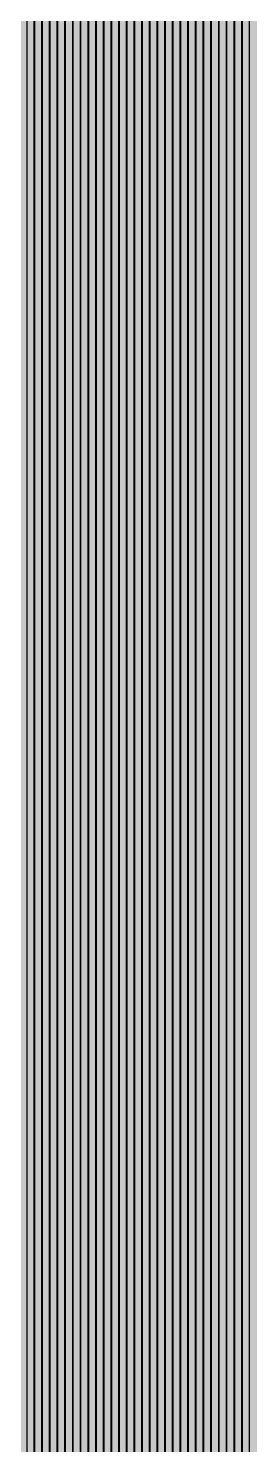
# Model space of a CAD drawing. Header units: metres. Extents: x -7231 to 10969, y -37556 to 1873.
# Drawn here: x 1582 to 1697, y -31674 to -30939 of the extents above; entities that cross this region are included whole.
import ezdxf

# ---------------------------------------------------------------- set-up
doc = ezdxf.new("R2010")
doc.units = ezdxf.units.M
for name, color, linetype in [('Metal1', 4, 'CONTINUOUS'), ('Metal2', 3, 'CONTINUOUS'), ('Polyimide', 7, 'CONTINUOUS')]:
    doc.layers.add(name, color=color, linetype=linetype)

msp = doc.modelspace()

# ---------------------------------------------------------------- hatches: boundary and pattern name
at = {"layer": 'Polyimide'}
msp.add_hatch(color=7, dxfattribs=at).paths.add_polyline_path([(4065.69, -468), (4066.67, -501.99), (4068.51, -535.99), (4071.41, -569.99), (4075.54, -603.99), (4081.04, -637.99), (4088.01, -671.99), (4096.52, -705.98), (4106.62, -739.98), (4118.33, -773.98), (4131.63, -807.98), (4146.49, -841.98), (4162.87, -875.98), (4180.68, -909.97), (4199.83, -943.97), (4220.22, -977.97), (4241.73, -1011.97), (4264.21, -1045.97), (4287.52, -1079.96), (4311.51, -1113.96), (4336.01, -1147.96), (4360.86, -1181.96), (4385.88, -1215.96), (4410.89, -1249.96), (4435.74, -1283.95), (4460.24, -1317.95), (4484.23, -1351.95), (4507.54, -1385.95), (4530.02, -1419.95), (4551.53, -1453.94), (4571.92, -1487.94), (4591.07, -1521.94), (4608.88, -1555.94), (4625.26, -1589.94), (4640.12, -1623.94), (4653.42, -1657.93), (4665.13, -1691.93), (4675.23, -1725.93), (4683.74, -1759.93), (4690.71, -1793.93), (4696.21, -1827.93), (4700.34, -1861.92), (4703.24, -1895.92), (4705.08, -1929.92), (4706.06, -1963.92), (4706.44, -1997.92), (4706.5, -2031.91), (4706.5, -4793.02), (4709.95, -4838.39), (4720.22, -4882.71), (4737.08, -4924.98), (4760.13, -4964.2), (4788.85, -4999.49), (4822.58, -5030.03), (4860.53, -5055.12), (4901.85, -5074.18), (4901.85, -5074.18), (4970.68, -5105.23), (5034.7, -5145.26), (5092.76, -5193.54), (5143.8, -5249.19), (5186.89, -5311.2), (5221.24, -5378.44), (5246.23, -5449.69), (5261.41, -5523.66), (5266.5, -5599), (5261.41, -5674.34), (5246.23, -5748.31), (5221.24, -5819.56), (5186.89, -5886.8), (5143.8, -5948.81), (5092.76, -6004.46), (5034.7, -6052.74), (4970.68, -6092.77), (4901.85, -6123.82), (4860.53, -6142.88), (4822.58, -6167.97), (4788.85, -6198.51), (4760.13, -6233.8), (4737.08, -6273.02), (4720.22, -6315.29), (4709.95, -6359.61), (4706.5, -6404.98), (4706.5, -9221.52), (4709.95, -9266.88), (4720.22, -9311.21), (4737.08, -9353.47), (4760.13, -9392.7), (4788.85, -9427.98), (4822.58, -9458.52), (4860.53, -9483.61), (4901.85, -9502.67), (4970.68, -9533.72), (5034.7, -9573.75), (5092.76, -9622.03), (5143.8, -9677.68), (5186.89, -9739.69), (5221.24, -9806.94), (5246.23, -9878.19), (5261.41, -9952.16), (5266.5, -10027.49), (5261.41, -10102.83), (5246.23, -10176.8), (5221.24, -10248.05), (5186.89, -10315.3), (5143.8, -10377.31), (5092.76, -10432.96), (5034.7, -10481.24), (4970.68, -10521.27), (4901.85, -10552.32), (4860.53, -10571.38), (4822.58, -10596.46), (4788.85, -10627), (4760.13, -10662.29), (4737.08, -10701.52), (4720.22, -10743.78), (4709.95, -10788.1), (4706.5, -10833.47), (4706.5, -13650.01), (4709.95, -13695.38), (4720.22, -13739.7), (4737.08, -13781.96), (4760.13, -13821.19), (4788.85, -13856.48), (4822.58, -13887.02), (4860.53, -13912.11), (4901.85, -13931.17), (4970.68, -13962.22), (5034.7, -14002.25), (5092.76, -14050.53), (5143.8, -14106.18), (5186.89, -14168.19), (5221.24, -14235.43), (5246.23, -14306.68), (5261.41, -14380.65), (5266.5, -14455.99), (5261.41, -14531.33), (5246.23, -14605.29), (5221.24, -14676.55), (5186.89, -14743.79), (5143.8, -14805.8), (5092.76, -14861.45), (5034.7, -14909.73), (4970.68, -14949.76), (4901.85, -14980.81), (4860.53, -14999.87), (4822.58, -15024.96), (4788.85, -15055.5), (4760.13, -15090.79), (4737.08, -15130.01), (4720.22, -15172.27), (4709.95, -15216.6), (4706.5, -15261.97), (4706.5, -15455.99), (4720.95, -15750.04), (4764.14, -16041.26), (4835.68, -16326.84), (4934.86, -16604.04), (5060.74, -16870.18), (5212.09, -17122.7), (5387.47, -17359.17), (5585.18, -17577.31), (5803.32, -17775.02), (6039.79, -17950.4), (6292.31, -18101.75), (6558.45, -18227.63), (6835.65, -18326.81), (7121.23, -18398.34), (7412.45, -18441.54), (7706.5, -18455.99), (9969.01, -18455.99), (10047.42, -18459.84), (10125.08, -18471.36), (10201.23, -18490.44), (10275.15, -18516.89), (10346.12, -18550.45), (10413.46, -18590.81), (10476.52, -18637.58), (10534.69, -18690.3), (10587.41, -18748.47), (10634.18, -18811.53), (10674.54, -18878.87), (10708.11, -18949.84), (10734.56, -19023.76), (10753.63, -19099.92), (10765.15, -19177.58), (10769.01, -19255.99), (10769.01, -20895.8), (10730.24, -20951.41), (10694.6, -21009.08), (10662.21, -21068.63), (10633.17, -21129.89), (10607.55, -21192.66), (10585.45, -21256.74), (10566.93, -21321.96), (10552.05, -21388.09), (10540.84, -21454.95), (10533.35, -21522.33), (10529.6, -21590.02), (10529.6, -21657.81), (10533.35, -21725.5), (10540.84, -21792.87), (10552.05, -21859.73), (10566.93, -21925.87), (10585.45, -21991.08), (10607.55, -22055.17), (10633.17, -22117.94), (10662.21, -22179.19), (10694.6, -22238.74), (10730.24, -22296.41), (10769.01, -22352.03), (10769.01, -32454.24), (10728.74, -32510.49), (10691.72, -32568.92), (10658.05, -32629.35), (10627.85, -32691.58), (10601.2, -32755.42), (10578.21, -32820.67), (10558.93, -32887.1), (10543.44, -32954.52), (10531.77, -33022.71), (10523.97, -33091.44), (10520.07, -33160.51), (10520.07, -33229.69), (10523.97, -33298.75), (10531.77, -33367.49), (10543.44, -33435.67), (10558.93, -33503.09), (10578.21, -33569.53), (10601.2, -33634.77), (10627.85, -33698.61), (10658.05, -33760.85), (10691.72, -33821.28), (10728.74, -33879.71), (10769.01, -33935.96), (10769.01, -36556), (10765.15, -36634.41), (10753.63, -36712.07), (10734.56, -36788.23), (10708.11, -36862.15), (10674.54, -36933.12), (10634.18, -37000.46), (10587.41, -37063.51), (10534.69, -37121.69), (10476.52, -37174.41), (10413.46, -37221.18), (10346.12, -37261.54), (10275.15, -37295.1), (10201.23, -37321.55), (10125.08, -37340.63), (10047.42, -37352.15), (9969.01, -37356), (-6231.01, -37356), (-6309.42, -37352.15), (-6387.08, -37340.63), (-6463.23, -37321.55), (-6537.15, -37295.1), (-6608.12, -37261.54), (-6675.46, -37221.18), (-6738.52, -37174.41), (-6796.69, -37121.69), (-6849.41, -37063.51), (-6896.18, -37000.46), (-6936.54, -36933.12), (-6970.11, -36862.15), (-6996.56, -36788.23), (-7015.63, -36712.07), (-7027.15, -36634.41), (-7031.01, -36556), (-7031.01, -33936), (-6990.74, -33879.75), (-6953.7, -33821.31), (-6920.03, -33760.88), (-6889.82, -33698.64), (-6863.18, -33634.8), (-6840.18, -33569.55), (-6820.9, -33503.11), (-6805.4, -33435.69), (-6793.74, -33367.49), (-6785.94, -33298.75), (-6782.03, -33229.68), (-6782.03, -33160.5), (-6785.94, -33091.43), (-6793.74, -33022.69), (-6805.4, -32954.5), (-6820.9, -32887.07), (-6840.18, -32820.63), (-6863.18, -32755.39), (-6889.82, -32691.54), (-6920.03, -32629.3), (-6953.7, -32568.87), (-6990.74, -32510.43), (-7031.01, -32454.18), (-7031.01, -22364.83), (-6990.74, -22308.58), (-6953.7, -22250.14), (-6920.03, -22189.71), (-6889.82, -22127.47), (-6863.18, -22063.62), (-6840.18, -21998.38), (-6820.9, -21931.94), (-6805.4, -21864.51), (-6793.74, -21796.32), (-6785.94, -21727.58), (-6782.03, -21658.51), (-6782.03, -21589.33), (-6785.94, -21520.26), (-6793.74, -21451.52), (-6805.4, -21383.32), (-6820.9, -21315.9), (-6840.18, -21249.46), (-6863.18, -21184.21), (-6889.82, -21120.37), (-6920.03, -21058.13), (-6953.7, -20997.7), (-6990.74, -20939.26), (-7031.01, -20883.01), (-7031.01, -19255.99), (-7027.15, -19177.58), (-7015.63, -19099.92), (-6996.56, -19023.76), (-6970.11, -18949.84), (-6936.54, -18878.87), (-6896.18, -18811.53), (-6849.41, -18748.47), (-6796.69, -18690.3), (-6738.52, -18637.58), (-6675.46, -18590.81), (-6608.12, -18550.45), (-6537.15, -18516.89), (-6463.23, -18490.44), (-6387.08, -18471.36), (-6309.42, -18459.84), (-6231.01, -18455.99), (-3968.5, -18455.99), (-3674.45, -18441.54), (-3383.23, -18398.34), (-3097.65, -18326.81), (-2820.45, -18227.63), (-2554.31, -18101.75), (-2301.79, -17950.4), (-2065.32, -17775.02), (-1847.18, -17577.31), (-1649.47, -17359.17), (-1474.09, -17122.7), (-1322.74, -16870.18), (-1196.86, -16604.04), (-1097.68, -16326.84), (-1026.14, -16041.26), (-982.95, -15750.04), (-968.5, -15455.99), (-968.5, -15261.97), (-971.95, -15216.6), (-982.22, -15172.27), (-999.08, -15130.01), (-1022.13, -15090.79), (-1050.85, -15055.5), (-1084.58, -15024.96), (-1122.53, -14999.87), (-1163.85, -14980.81), (-1232.68, -14949.76), (-1296.7, -14909.73), (-1354.76, -14861.45), (-1405.8, -14805.8), (-1448.89, -14743.79), (-1483.24, -14676.55), (-1508.23, -14605.29), (-1523.41, -14531.33), (-1528.5, -14455.99), (-1523.41, -14380.65), (-1508.23, -14306.68), (-1483.24, -14235.43), (-1448.89, -14168.19), (-1405.8, -14106.18), (-1354.76, -14050.53), (-1296.7, -14002.25), (-1232.68, -13962.22), (-1163.85, -13931.17), (-1122.53, -13912.11), (-1084.58, -13887.02), (-1050.85, -13856.48), (-1022.13, -13821.19), (-999.08, -13781.96), (-982.22, -13739.7), (-971.95, -13695.38), (-968.5, -13650.01), (-968.5, -12309.64), (-971.95, -12264.27), (-982.22, -12219.94), (-999.08, -12177.68), (-1022.13, -12138.46), (-1050.85, -12103.17), (-1084.58, -12072.63), (-1122.53, -12047.54), (-1163.85, -12028.48), (-1232.68, -11997.43), (-1296.7, -11957.4), (-1354.76, -11909.12), (-1405.8, -11853.47), (-1448.89, -11791.46), (-1483.24, -11724.22), (-1508.23, -11652.96), (-1523.41, -11579), (-1528.5, -11503.66), (-1523.41, -11428.32), (-1508.23, -11354.35), (-1483.24, -11283.1), (-1448.89, -11215.86), (-1405.8, -11153.85), (-1354.76, -11098.2), (-1296.7, -11049.92), (-1232.68, -11009.89), (-1163.85, -10978.84), (-1122.53, -10959.78), (-1084.58, -10934.69), (-1050.85, -10904.15), (-1022.13, -10868.86), (-999.08, -10829.63), (-982.22, -10787.37), (-971.95, -10743.05), (-968.5, -10697.68), (-968.5, -9357.31), (-971.95, -9311.94), (-982.22, -9267.62), (-999.08, -9225.35), (-1022.13, -9186.13), (-1050.85, -9150.84), (-1084.58, -9120.3), (-1122.53, -9095.21), (-1163.85, -9076.15), (-1163.85, -9076.15), (-1232.68, -9045.1), (-1296.7, -9005.07), (-1354.76, -8956.79), (-1405.8, -8901.14), (-1448.89, -8839.13), (-1483.24, -8771.89), (-1508.23, -8700.64), (-1523.41, -8626.67), (-1528.5, -8551.33), (-1523.41, -8475.99), (-1508.23, -8402.02), (-1483.24, -8330.77), (-1448.89, -8263.53), (-1405.8, -8201.52), (-1354.76, -8145.87), (-1296.7, -8097.59), (-1232.68, -8057.56), (-1163.85, -8026.51), (-1163.85, -8026.51), (-1122.53, -8007.45), (-1084.58, -7982.36), (-1050.85, -7951.82), (-1022.13, -7916.53), (-999.08, -7877.31), (-982.22, -7835.04), (-971.95, -7790.72), (-968.5, -7745.35), (-968.5, -6404.98), (-971.95, -6359.61), (-982.22, -6315.29), (-999.08, -6273.02), (-1022.13, -6233.8), (-1050.85, -6198.51), (-1084.58, -6167.97), (-1122.53, -6142.88), (-1163.85, -6123.82), (-1163.85, -6123.82), (-1232.68, -6092.77), (-1296.7, -6052.74), (-1354.76, -6004.46), (-1405.8, -5948.81), (-1448.89, -5886.8), (-1483.24, -5819.56), (-1508.23, -5748.31), (-1523.41, -5674.34), (-1528.5, -5599), (-1523.41, -5523.66), (-1508.23, -5449.69), (-1483.24, -5378.44), (-1448.89, -5311.2), (-1405.8, -5249.19), (-1354.76, -5193.54), (-1296.7, -5145.26), (-1232.68, -5105.23), (-1163.85, -5074.18), (-1163.85, -5074.18), (-1122.53, -5055.12), (-1084.58, -5030.03), (-1050.85, -4999.49), (-1022.13, -4964.2), (-999.08, -4924.98), (-982.22, -4882.71), (-971.95, -4838.39), (-968.5, -4793.02), (-968.5, -2031.91), (-968.44, -1997.92), (-968.06, -1963.92), (-967.05, -1929.92), (-965.18, -1895.92), (-962.22, -1861.92), (-958.01, -1827.93), (-952.41, -1793.93), (-945.31, -1759.93), (-936.64, -1725.93), (-926.35, -1691.93), (-914.43, -1657.93), (-900.88, -1623.94), (-885.74, -1589.94), (-869.05, -1555.94), (-850.91, -1521.94), (-831.4, -1487.94), (-810.63, -1453.94), (-788.72, -1419.95), (-765.82, -1385.95), (-742.07, -1351.95), (-717.63, -1317.95), (-692.67, -1283.95), (-667.36, -1249.96), (-641.88, -1215.96), (-616.39, -1181.96), (-591.08, -1147.96), (-566.12, -1113.96), (-541.68, -1079.96), (-517.93, -1045.97), (-495.03, -1011.97), (-473.12, -977.97), (-452.35, -943.97), (-432.84, -909.97), (-414.7, -875.98), (-398.01, -841.98), (-382.87, -807.98), (-369.32, -773.98), (-357.4, -739.98), (-347.11, -705.98), (-338.44, -671.99), (-331.34, -637.99), (-325.74, -603.99), (-321.53, -569.99), (-318.57, -535.99), (-316.7, -501.99), (-315.69, -468), (-315.31, -434), (-315.25, -400), (-315.25, 401), (-315.25, 451), (-315.25, 1644), (-270.25, 1644), (-270.03, 1637.13), (-269.35, 1630.29), (-268.23, 1623.52), (-266.67, 1616.82), (-264.68, 1610.25), (-262.26, 1603.82), (-259.42, 1597.56), (-256.18, 1591.5), (-252.55, 1585.67), (-248.55, 1580.08), (-244.19, 1574.77), (-239.5, 1569.75), (-234.48, 1565.06), (-229.17, 1560.7), (-223.58, 1556.7), (-217.75, 1553.07), (-211.69, 1549.83), (-205.43, 1546.99), (-199, 1544.57), (-192.43, 1542.58), (-185.73, 1541.02), (-178.96, 1539.9), (-172.12, 1539.22), (-165.25, 1539), (-158.38, 1539.22), (-151.54, 1539.9), (-144.77, 1541.02), (-138.07, 1542.58), (-131.5, 1544.57), (-125.07, 1546.99), (-118.81, 1549.83), (-112.75, 1553.07), (-106.92, 1556.7), (-101.33, 1560.7), (-96.02, 1565.06), (-91, 1569.75), (-86.31, 1574.77), (-81.95, 1580.08), (-77.95, 1585.67), (-74.32, 1591.5), (-71.08, 1597.56), (-68.24, 1603.82), (-65.82, 1610.25), (-63.83, 1616.82), (-62.27, 1623.52), (-61.15, 1630.29), (-60.47, 1637.13), (-60.25, 1644), (1853, 1644), (1853, 1573), (3815.25, 1573), (3815.46, 1579.54), (3816.11, 1586.05), (3817.17, 1592.51), (3818.66, 1598.88), (3820.56, 1605.14), (3822.86, 1611.27), (3825.56, 1617.23), (3828.65, 1623), (3832.1, 1628.56), (3835.91, 1633.88), (3840.07, 1638.93), (3844.54, 1643.71), (3849.32, 1648.18), (3854.37, 1652.34), (3859.69, 1656.15), (3865.25, 1659.6), (3871.02, 1662.69), (3876.98, 1665.39), (3883.11, 1667.69), (3889.37, 1669.59), (3895.74, 1671.08), (3902.2, 1672.14), (3908.71, 1672.79), (3915.25, 1673), (3921.79, 1672.79), (3928.3, 1672.14), (3934.76, 1671.08), (3941.13, 1669.59), (3947.39, 1667.69), (3953.52, 1665.39), (3959.48, 1662.69), (3965.25, 1659.6), (3970.81, 1656.15), (3976.13, 1652.34), (3981.18, 1648.18), (3985.96, 1643.71), (3990.43, 1638.93), (3994.59, 1633.88), (3998.4, 1628.56), (4001.85, 1623), (4004.94, 1617.23), (4007.64, 1611.27), (4009.94, 1605.14), (4011.84, 1598.88), (4013.33, 1592.51), (4014.39, 1586.05), (4015.04, 1579.54), (4015.25, 1573), (4065.25, 1573), (4065.25, 451), (4065.25, 401), (4065.25, -400), (4065.31, -434), (4065.69, -468)])

# ---------------------------------------------------------------- linework, layer by layer
at = {"layer": 'Metal1'}
for points in [[(1608.75, -19211.95), (1608.75, -33199.72), (1577.72, -33230.75), (-5962.22, -33230.75), (-5993.25, -33199.72), (-5993.25, -30720.28), (-5962.22, -30689.25), (-22.78, -30689.25), (11.08, -30719.1), (21.5, -30877.06), (21.5, -31671), (-8.5, -31671), (-8.5, -30877.06), (1.92, -30722.9), (-24.22, -30692.75), (-5960.78, -30692.75), (-5989.75, -30721.72), (-5989.75, -33198.27), (-5960.78, -33227.25), (1576.28, -33227.25), (1605.25, -33198.27), (1605.25, -19211.95)], [(1600.75, -19211.95), (1600.75, -33191.72), (1569.72, -33222.75), (-5954.22, -33222.75), (-5985.25, -33191.72), (-5985.25, -30728.28), (-5954.22, -30697.25), (-372.78, -30697.25), (-338.89, -30727.09), (-328.5, -30883.46), (-328.5, -31671), (-358.5, -31671), (-358.5, -30883.46), (-348.11, -30730.91), (-374.22, -30700.75), (-5952.78, -30700.75), (-5981.75, -30729.72), (-5981.75, -33190.27), (-5952.78, -33219.25), (1568.28, -33219.25), (1597.25, -33190.27), (1597.25, -19211.95)], [(1592.75, -19211.95), (1592.75, -33183.72), (1561.72, -33214.75), (-5946.22, -33214.75), (-5977.25, -33183.72), (-5977.25, -30736.28), (-5946.22, -30705.25), (-722.78, -30705.25), (-688.87, -30735.08), (-678.5, -30889.86), (-678.5, -31671), (-708.5, -31671), (-708.5, -30889.86), (-698.13, -30738.92), (-724.22, -30708.75), (-5944.78, -30708.75), (-5973.75, -30737.72), (-5973.75, -33182.27), (-5944.78, -33211.25), (1560.28, -33211.25), (1589.25, -33182.27), (1589.25, -19211.95)], [(1584.75, -19211.95), (1584.75, -33175.72), (1553.72, -33206.75), (-5938.22, -33206.75), (-5969.25, -33175.72), (-5969.25, -30744.28), (-5938.22, -30713.25), (-1072.78, -30713.25), (-1038.85, -30743.07), (-1028.5, -30896.26), (-1028.5, -31671), (-1058.5, -31671), (-1058.5, -30896.26), (-1048.15, -30746.93), (-1074.22, -30716.75), (-5936.78, -30716.75), (-5965.75, -30745.72), (-5965.75, -33174.27), (-5936.78, -33203.25), (1552.28, -33203.25), (1581.25, -33174.27), (1581.25, -19211.95)], [(1696.75, -19211.95), (1696.75, -36031.72), (1665.72, -36062.75), (-5794.22, -36062.75), (-5825.25, -36031.72), (-5825.25, -34870.28), (-5794.22, -34839.25), (-1772.78, -34839.25), (-1738.8, -34869.05), (-1728.5, -35019.06), (-1728.5, -35781), (-1758.5, -35781), (-1758.5, -35019.06), (-1748.2, -34872.95), (-1774.22, -34842.75), (-5792.78, -34842.75), (-5821.75, -34871.72), (-5821.75, -36030.27), (-5792.78, -36059.25), (1664.28, -36059.25), (1693.25, -36030.27), (1693.25, -19211.95)], [(1688.75, -19211.95), (1688.75, -36023.72), (1657.72, -36054.75), (-5786.22, -36054.75), (-5817.25, -36023.72), (-5817.25, -34878.28), (-5786.22, -34847.25), (-2122.78, -34847.25), (-2088.77, -34877.04), (-2078.5, -35025.46), (-2078.5, -35781), (-2108.5, -35781), (-2108.5, -35025.46), (-2098.23, -34880.96), (-2124.22, -34850.75), (-5784.78, -34850.75), (-5813.75, -34879.72), (-5813.75, -36022.27), (-5784.78, -36051.25), (1656.28, -36051.25), (1685.25, -36022.27), (1685.25, -19211.95)], [(1680.75, -19211.95), (1680.75, -36015.72), (1649.72, -36046.75), (-5778.22, -36046.75), (-5809.25, -36015.72), (-5809.25, -34886.28), (-5778.22, -34855.25), (-2472.78, -34855.25), (-2438.75, -34885.03), (-2428.5, -35031.86), (-2428.5, -35781), (-2458.5, -35781), (-2458.5, -35031.86), (-2448.25, -34888.97), (-2474.22, -34858.75), (-5776.78, -34858.75), (-5805.75, -34887.72), (-5805.75, -36014.27), (-5776.78, -36043.25), (1648.28, -36043.25), (1677.25, -36014.27), (1677.25, -19211.95)], [(1672.75, -19211.95), (1672.75, -36007.72), (1641.72, -36038.75), (-5770.22, -36038.75), (-5801.25, -36007.72), (-5801.25, -34894.28), (-5770.22, -34863.25), (-2822.78, -34863.25), (-2788.72, -34893.02), (-2778.5, -35038.26), (-2778.5, -35781), (-2808.5, -35781), (-2808.5, -35038.26), (-2798.28, -34896.98), (-2824.22, -34866.75), (-5768.78, -34866.75), (-5797.75, -34895.72), (-5797.75, -36006.27), (-5768.78, -36035.25), (1640.28, -36035.25), (1669.25, -36006.27), (1669.25, -19211.95)], [(1664.75, -19211.95), (1664.75, -35999.72), (1633.72, -36030.75), (-5762.22, -36030.75), (-5793.25, -35999.72), (-5793.25, -34902.28), (-5762.22, -34871.25), (-3172.78, -34871.25), (-3138.7, -34901.01), (-3128.5, -35044.66), (-3128.5, -35781), (-3158.5, -35781), (-3158.5, -35044.66), (-3148.3, -34904.99), (-3174.22, -34874.75), (-5760.78, -34874.75), (-5789.75, -34903.72), (-5789.75, -35998.27), (-5760.78, -36027.25), (1632.28, -36027.25), (1661.25, -35998.27), (1661.25, -19211.95)], [(1656.75, -19211.95), (1656.75, -35991.72), (1625.72, -36022.75), (-5754.22, -36022.75), (-5785.25, -35991.72), (-5785.25, -34910.28), (-5754.22, -34879.25), (-3522.78, -34879.25), (-3488.67, -34909), (-3478.5, -35051.06), (-3478.5, -35781), (-3508.5, -35781), (-3508.5, -35051.06), (-3498.33, -34913), (-3524.22, -34882.75), (-5752.78, -34882.75), (-5781.75, -34911.72), (-5781.75, -35990.27), (-5752.78, -36019.25), (1624.28, -36019.25), (1653.25, -35990.27), (1653.25, -19211.95)], [(1648.75, -19211.95), (1648.75, -35983.72), (1617.72, -36014.75), (-5746.22, -36014.75), (-5777.25, -35983.72), (-5777.25, -34918.28), (-5746.22, -34887.25), (-3872.78, -34887.25), (-3838.64, -34916.99), (-3828.5, -35057.46), (-3828.5, -35781), (-3858.5, -35781), (-3858.5, -35057.46), (-3848.36, -34921.01), (-3874.22, -34890.75), (-5744.78, -34890.75), (-5773.75, -34919.72), (-5773.75, -35982.27), (-5744.78, -36011.25), (1616.28, -36011.25), (1645.25, -35982.27), (1645.25, -19211.95)], [(1640.75, -19211.95), (1640.75, -35975.72), (1609.72, -36006.75), (-5738.22, -36006.75), (-5769.25, -35975.72), (-5769.25, -34926.28), (-5738.22, -34895.25), (-4222.78, -34895.25), (-4188.61, -34924.98), (-4178.5, -35063.86), (-4178.5, -35781), (-4208.5, -35781), (-4208.5, -35063.86), (-4198.39, -34929.02), (-4224.22, -34898.75), (-5736.78, -34898.75), (-5765.75, -34927.72), (-5765.75, -35974.27), (-5736.78, -36003.25), (1608.28, -36003.25), (1637.25, -35974.27), (1637.25, -19211.95)], [(1632.75, -19211.95), (1632.75, -35967.72), (1601.72, -35998.75), (-5730.22, -35998.75), (-5761.25, -35967.72), (-5761.25, -34934.28), (-5730.22, -34903.25), (-4572.78, -34903.25), (-4538.59, -34932.96), (-4528.5, -35070.26), (-4528.5, -35781), (-4558.5, -35781), (-4558.5, -35070.26), (-4548.41, -34937.04), (-4574.22, -34906.75), (-5728.78, -34906.75), (-5757.75, -34935.72), (-5757.75, -35966.27), (-5728.78, -35995.25), (1600.28, -35995.25), (1629.25, -35966.27), (1629.25, -19211.95)], [(1624.75, -19211.95), (1624.75, -35959.72), (1593.72, -35990.75), (-5722.22, -35990.75), (-5753.25, -35959.72), (-5753.25, -34942.28), (-5722.22, -34911.25), (-4922.78, -34911.25), (-4888.56, -34940.95), (-4878.5, -35076.66), (-4878.5, -35781), (-4908.5, -35781), (-4908.5, -35076.66), (-4898.44, -34945.05), (-4924.22, -34914.75), (-5720.78, -34914.75), (-5749.75, -34943.72), (-5749.75, -35958.27), (-5720.78, -35987.25), (1592.28, -35987.25), (1621.25, -35958.27), (1621.25, -19211.95)], [(1616.75, -19211.95), (1616.75, -35951.72), (1585.72, -35982.75), (-5714.22, -35982.75), (-5745.25, -35951.72), (-5745.25, -34950.28), (-5714.22, -34919.25), (-5272.78, -34919.25), (-5238.53, -34948.94), (-5228.5, -35083.06), (-5228.5, -35781), (-5258.5, -35781), (-5258.5, -35083.06), (-5248.47, -34953.06), (-5274.22, -34922.75), (-5712.78, -34922.75), (-5741.75, -34951.72), (-5741.75, -35950.27), (-5712.78, -35979.25), (1584.28, -35979.25), (1613.25, -35950.27), (1613.25, -19211.95)]]:
    msp.add_lwpolyline(points, dxfattribs=at)
at = {"layer": 'Metal2'}
for points in [[(1612.75, -19211.95), (1612.75, -33203.72), (1581.72, -33234.75), (-5966.22, -33234.75), (-5997.25, -33203.72), (-5997.25, -30716.28), (-5966.22, -30685.25), (10.76, -30685.25), (60.35, -30707.92), (109.48, -30776.61), (194.48, -30923.49), (168.52, -30938.51), (83.51, -30791.63), (50.28, -30718.01), (9.82, -30688.75), (-5964.78, -30688.75), (-5993.75, -30717.72), (-5993.75, -33202.27), (-5964.78, -33231.25), (1580.28, -33231.25), (1609.25, -33202.27), (1609.25, -19211.95)], [(1604.75, -19211.95), (1604.75, -33195.72), (1573.72, -33226.75), (-5958.22, -33226.75), (-5989.25, -33195.72), (-5989.25, -30724.28), (-5958.22, -30693.25), (-339.25, -30693.25), (-289.13, -30715.44), (-242.77, -30777.67), (-155.63, -30923.3), (-181.37, -30938.7), (-268.51, -30793.08), (-299.49, -30726.05), (-340.17, -30696.75), (-5956.78, -30696.75), (-5985.75, -30725.72), (-5985.75, -33194.27), (-5956.78, -33223.25), (1572.28, -33223.25), (1601.25, -33194.27), (1601.25, -19211.95)], [(1596.75, -19211.95), (1596.75, -33187.72), (1565.72, -33218.75), (-5950.22, -33218.75), (-5981.25, -33187.72), (-5981.25, -30732.28), (-5950.22, -30701.25), (-689.26, -30701.25), (-638.57, -30722.9), (-595.11, -30778.83), (-505.75, -30923.1), (-531.25, -30938.9), (-620.61, -30794.62), (-649.26, -30734.11), (-690.17, -30704.75), (-5948.78, -30704.75), (-5977.75, -30733.72), (-5977.75, -33186.27), (-5948.78, -33215.25), (1564.28, -33215.25), (1593.25, -33186.27), (1593.25, -19211.95)], [(1588.75, -19211.95), (1588.75, -33179.72), (1557.72, -33210.75), (-5942.22, -33210.75), (-5973.25, -33179.72), (-5973.25, -30740.28), (-5942.22, -30709.25), (-1039.27, -30709.25), (-987.98, -30730.32), (-947.55, -30780.08), (-855.88, -30922.9), (-881.12, -30939.1), (-972.79, -30796.29), (-999.03, -30742.17), (-1040.16, -30712.75), (-5940.78, -30712.75), (-5969.75, -30741.72), (-5969.75, -33178.27), (-5940.78, -33207.25), (1556.28, -33207.25), (1585.25, -33178.27), (1585.25, -19211.95)], [(1692.75, -19211.95), (1692.75, -36027.72), (1661.72, -36058.75), (-5790.22, -36058.75), (-5821.25, -36027.72), (-5821.25, -34874.28), (-5790.22, -34843.25), (-2089.29, -34843.25), (-2036.02, -34862.18), (-2005.53, -34894.54), (-1906.33, -35032.23), (-1930.67, -35049.77), (-2029.87, -34912.08), (-2048.33, -34876.5), (-2090.14, -34846.75), (-5788.78, -34846.75), (-5817.75, -34875.72), (-5817.75, -36026.27), (-5788.78, -36055.25), (1660.28, -36055.25), (1689.25, -36026.27), (1689.25, -19211.95)], [(1684.75, -19211.95), (1684.75, -36019.72), (1653.72, -36050.75), (-5782.22, -36050.75), (-5813.25, -36019.72), (-5813.25, -34882.28), (-5782.22, -34851.25), (-2439.3, -34851.25), (-2385.29, -34869.31), (-2358.43, -34896.3), (-2256.51, -35031.99), (-2280.49, -35050.01), (-2382.42, -34914.32), (-2398.1, -34884.67), (-2440.13, -34854.75), (-5780.78, -34854.75), (-5809.75, -34883.72), (-5809.75, -36018.27), (-5780.78, -36047.25), (1652.28, -36047.25), (1681.25, -36018.27), (1681.25, -19211.95)], [(1676.75, -19211.95), (1676.75, -36011.72), (1645.72, -36042.75), (-5774.22, -36042.75), (-5805.25, -36011.72), (-5805.25, -34890.28), (-5774.22, -34859.25), (-2789.31, -34859.25), (-2734.52, -34876.33), (-2711.45, -34898.22), (-2606.7, -35031.74), (-2630.3, -35050.26), (-2735.05, -34916.74), (-2747.87, -34892.88), (-2790.12, -34862.75), (-5772.78, -34862.75), (-5801.75, -34891.72), (-5801.75, -36010.27), (-5772.78, -36039.25), (1644.28, -36039.25), (1673.25, -36010.27), (1673.25, -19211.95)], [(1668.75, -19211.95), (1668.75, -36003.72), (1637.72, -36034.75), (-5766.22, -36034.75), (-5797.25, -36003.72), (-5797.25, -34898.28), (-5766.22, -34867.25), (-3170.15, -34867.25), (-3114.09, -34882.44), (-3077.89, -34910.39), (-2957.89, -35030.39), (-2979.11, -35051.61), (-3099.11, -34931.61), (-3124.48, -34897.99), (-3170.85, -34870.75), (-5764.78, -34870.75), (-5793.75, -34899.72), (-5793.75, -36002.27), (-5764.78, -36031.25), (1636.28, -36031.25), (1665.25, -36002.27), (1665.25, -19211.95)], [(1660.75, -19211.95), (1660.75, -35995.72), (1629.72, -36026.75), (-5758.22, -36026.75), (-5789.25, -35995.72), (-5789.25, -34906.28), (-5758.22, -34875.25), (-3512.15, -34875.25), (-3455.55, -34889.63), (-3427.89, -34910.39), (-3307.89, -35030.39), (-3329.11, -35051.61), (-3449.11, -34931.61), (-3467.02, -34906.8), (-3512.85, -34878.75), (-5756.78, -34878.75), (-5785.75, -34907.72), (-5785.75, -35994.27), (-5756.78, -36023.25), (1628.28, -36023.25), (1657.25, -35994.27), (1657.25, -19211.95)], [(1652.75, -19211.95), (1652.75, -35987.72), (1621.72, -36018.75), (-5750.22, -36018.75), (-5781.25, -35987.72), (-5781.25, -34914.28), (-5750.22, -34883.25), (-3854.15, -34883.25), (-3796.85, -34896.57), (-3777.89, -34910.39), (-3657.89, -35030.39), (-3679.11, -35051.61), (-3799.11, -34931.61), (-3809.73, -34915.85), (-3854.85, -34886.75), (-5748.78, -34886.75), (-5777.75, -34915.72), (-5777.75, -35986.27), (-5748.78, -36015.25), (1620.28, -36015.25), (1649.25, -35986.27), (1649.25, -19211.95)], [(1644.75, -19211.95), (1644.75, -35979.72), (1613.72, -36010.75), (-5742.22, -36010.75), (-5773.25, -35979.72), (-5773.25, -34922.28), (-5742.22, -34891.25), (-4196.15, -34891.25), (-4137.9, -34903.15), (-4127.89, -34910.39), (-4007.89, -35030.39), (-4029.11, -35051.61), (-4149.11, -34931.61), (-4152.68, -34925.27), (-4196.85, -34894.75), (-5740.78, -34894.75), (-5769.75, -34923.72), (-5769.75, -35978.27), (-5740.78, -36007.25), (1612.28, -36007.25), (1641.25, -35978.27), (1641.25, -19211.95)], [(1636.75, -19211.95), (1636.75, -35971.72), (1605.72, -36002.75), (-5734.22, -36002.75), (-5765.25, -35971.72), (-5765.25, -34930.28), (-5734.22, -34899.25), (-4538.15, -34899.25), (-4478.79, -34909.5), (-4357.89, -35030.39), (-4379.11, -35051.61), (-4495.78, -34934.93), (-4538.85, -34902.75), (-5732.78, -34902.75), (-5761.75, -34931.72), (-5761.75, -35970.27), (-5732.78, -35999.25), (1604.28, -35999.25), (1633.25, -35970.27), (1633.25, -19211.95)], [(1628.75, -19211.95), (1628.75, -35963.72), (1597.72, -35994.75), (-5726.22, -35994.75), (-5757.25, -35963.72), (-5757.25, -34938.28), (-5726.22, -34907.25), (-4880.15, -34907.25), (-4820.79, -34917.5), (-4707.89, -35030.39), (-4729.11, -35051.61), (-4837.78, -34942.93), (-4880.85, -34910.75), (-5724.78, -34910.75), (-5753.75, -34939.72), (-5753.75, -35962.27), (-5724.78, -35991.25), (1596.28, -35991.25), (1625.25, -35962.27), (1625.25, -19211.95)], [(1620.75, -19211.95), (1620.75, -35955.72), (1589.72, -35986.75), (-5718.22, -35986.75), (-5749.25, -35955.72), (-5749.25, -34946.28), (-5718.22, -34915.25), (-5222.15, -34915.25), (-5162.79, -34925.5), (-5057.89, -35030.39), (-5079.11, -35051.61), (-5179.78, -34950.93), (-5222.85, -34918.75), (-5716.78, -34918.75), (-5745.75, -34947.72), (-5745.75, -35954.27), (-5716.78, -35983.25), (1588.28, -35983.25), (1617.25, -35954.27), (1617.25, -19211.95)]]:
    msp.add_lwpolyline(points, dxfattribs=at)

doc.saveas('drawing.dxf')
